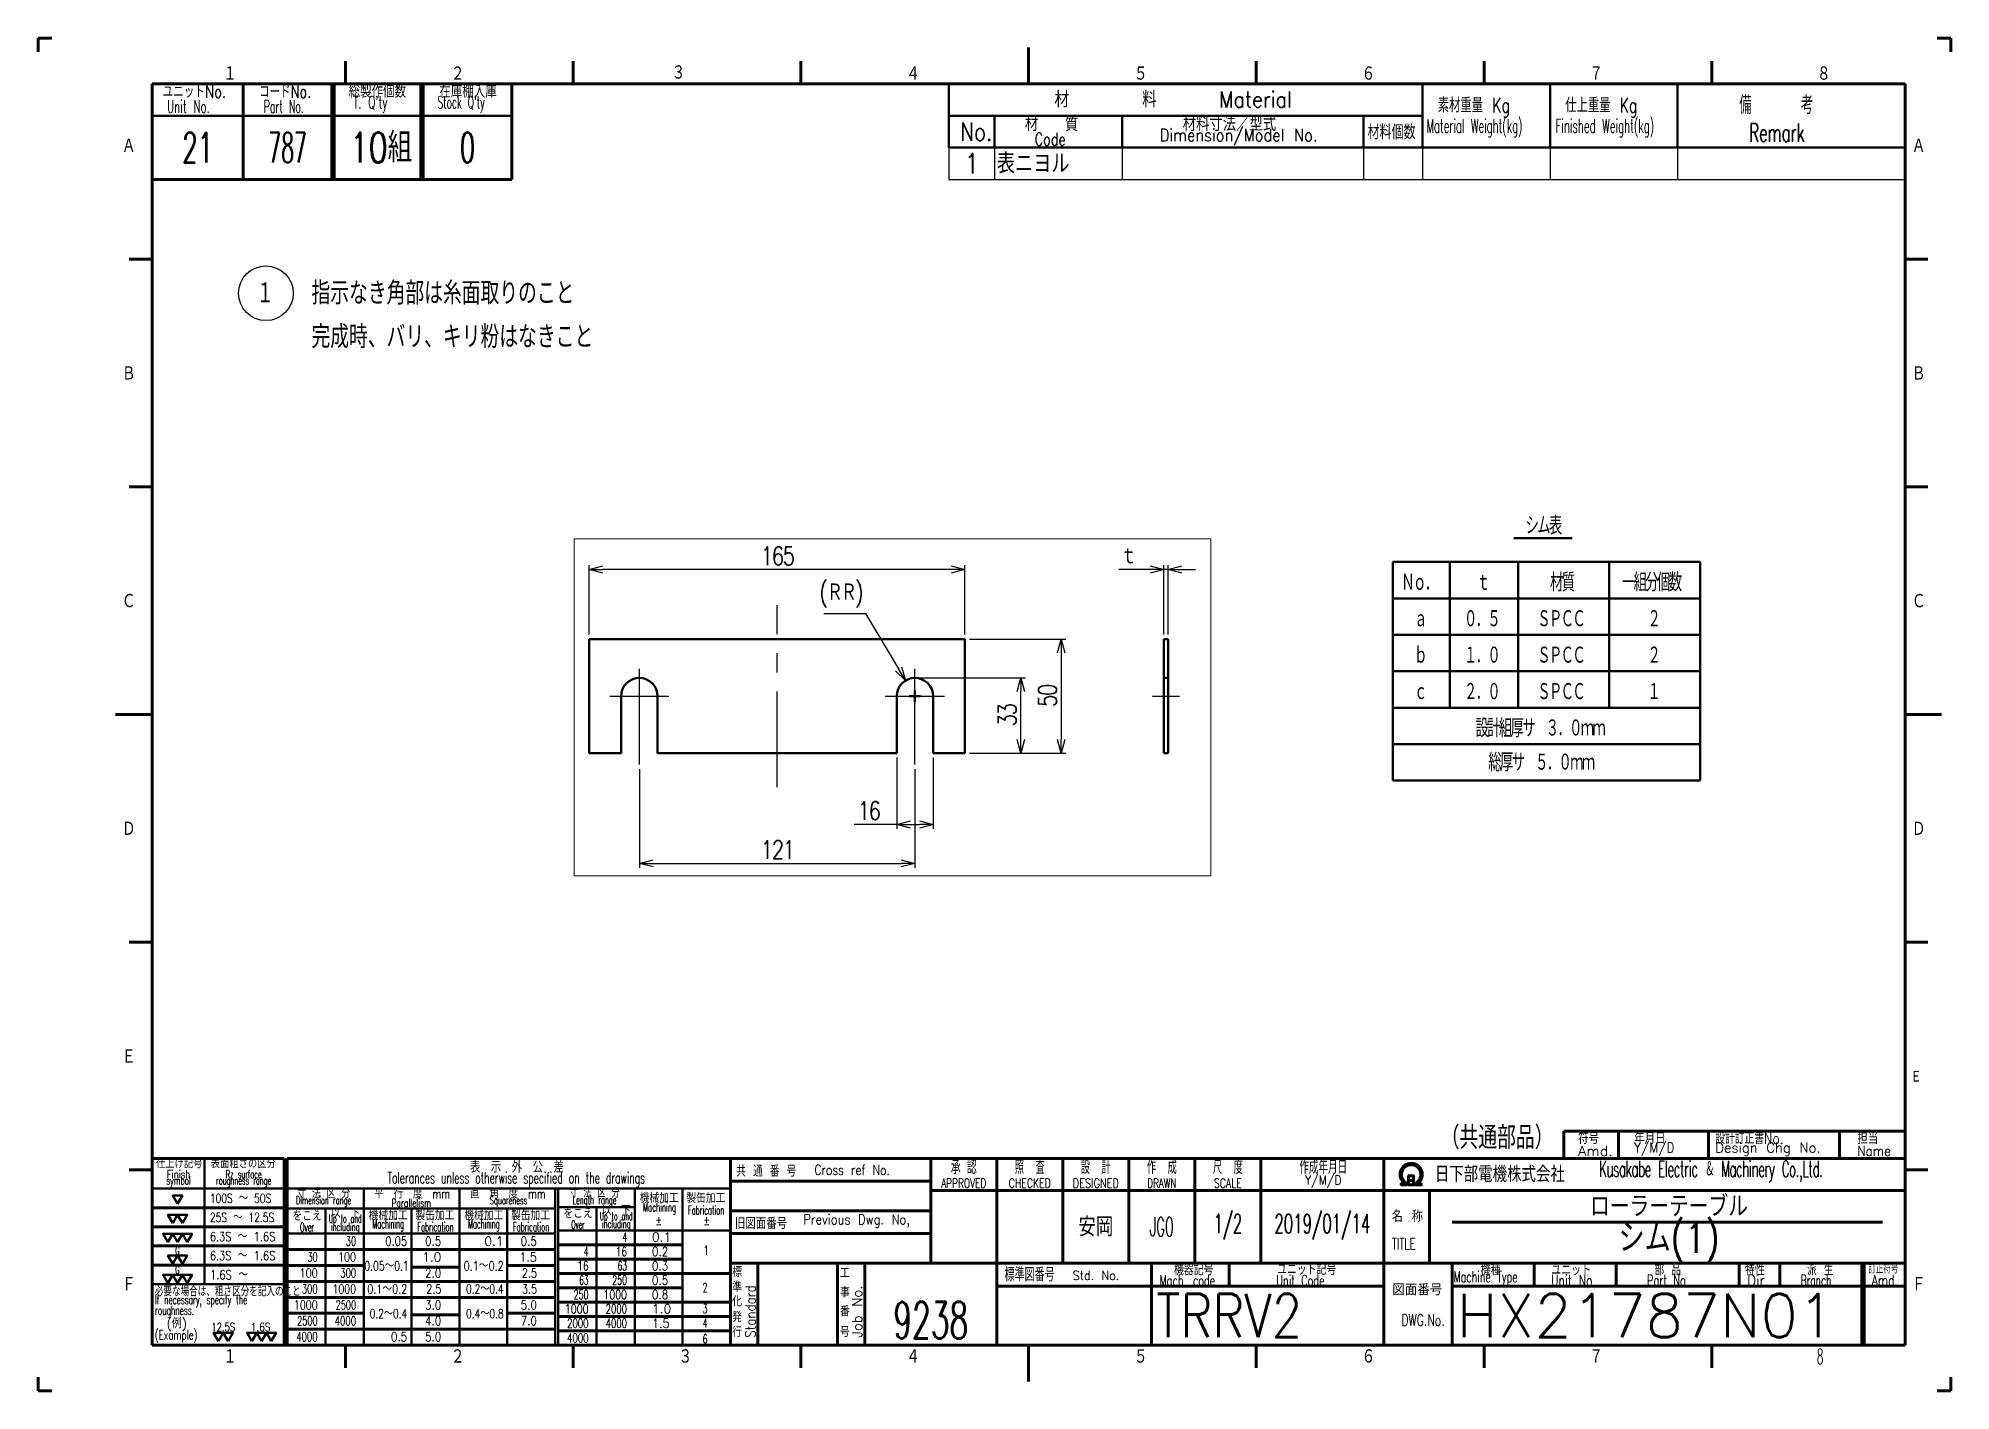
# Paper-space layout 'ICADSX Layout' of a CAD drawing. Header units: millimetres. Extents: x 0 to 420, y 0 to 297.
# The model-space entities are those that its viewports show. They can reach past a viewport. Long polylines and large blocks are cut down to what shows.
import ezdxf

# ---------------------------------------------------------------- set-up
doc = ezdxf.new("R2010")
doc.units = ezdxf.units.MM
doc.header["$LTSCALE"] = 0.330709
doc.linetypes.add('CENTER', pattern=[50.8, 31.75, -6.35, 6.35, -6.35])
doc.linetypes.add('DASHED', pattern=[19.05, 12.7, -6.35])
for name, color, linetype in [('NoLayerName_001', 7, 'Continuous'), ('NoLayerName_002', 7, 'Continuous'), ('NoLayerName_003', 7, 'Continuous')]:
    doc.layers.add(name, color=color, linetype=linetype)
doc.layers.add('VIEWPORTS', color=7, linetype='Continuous', plot=False)
doc.styles.get("Standard").update_dxf_attribs({"font": 'txt', "bigfont": 'extfont2'})
doc.dimstyles.get("Standard").update_dxf_attribs({"dimtxt": 2.5, "dimasz": 2.5, "dimexe": 1.25, "dimexo": 0.625, "dimtad": 1, "dimdec": 3, "dimzin": 0, "dimdsep": 46, "dimtxsty": 'Standard', "dimcen": 2.5, "dimadec": 0, "dimazin": 0, "dimtfac": 0.75, "dimtdec": 3, "dimtmove": 0, "dimatfit": 3, "dimfxl": 1, "dimarcsym": 0})

# ---------------------------------------------------------------- blocks, each defined once
blk = doc.blocks.new('JZB_0001')
at = {"layer": 'NoLayerName_001', "color": 21, "linetype": 'Continuous', "lineweight": 25}
for p, q in [((0, 7), (0, 0)), ((10, 7), (10, 0)), ((38, 7), (38, 0)), ((91, 7), (91, 0)), ((104, 7), (104, 0)), ((132, 7), (132, 0)), ((160, 7), (160, 0)), ((0, 0), (10, 0)), ((10, 0), (38, 0)), ((38, 0), (91, 0)), ((91, 0), (104, 0)), ((104, 0), (132, 0)), ((132, 0), (160, 0)), ((160, 0), (210, 0))]:
    blk.add_line(p, q, dxfattribs=at)
at = {"layer": 'NoLayerName_001', "color": 2, "lineweight": 50, "char_height": 4.36}
for s, insert, attachment_point in [('\\A1;\\W0.7500;1', (5, 3.5), 5), ('\\A1;\\W0.8333;表ニヨル', (10.5, 3.5), 4)]:
    blk.add_mtext(s, dxfattribs=dict(at, insert=insert, attachment_point=attachment_point))
blk = doc.blocks.new('JZB_0002')
at = {"layer": 'NoLayerName_001', "color": 2, "lineweight": 50, "attachment_point": 5}
for s, insert, char_height in [('\\A1;\\W0.8333;ローラーテーブル', (171.73, 29), 4.73), ('\\A1;\\W0.8333;安岡', (45.85, 24.5), 4.18), ('\\A1;\\W0.5000;JGO', (60.35, 24.5), 4.18), ('\\A1;\\W0.5625;1/2', (74.85, 24.5), 4.18), ('\\A1;\\W0.5769;2019/01/14', (95.6, 24.5), 4.18), ('\\A1;\\W0.7955;シム(1)', (171.73, 21), 6.55)]:
    blk.add_mtext(s, dxfattribs=dict(at, insert=insert, char_height=char_height))
at = {"layer": 'NoLayerName_001', "color": 7, "lineweight": 50}
for s, insert, char_height, attachment_point in [('\\A1;\\W0.8203;TRRV2', (59.1, 5), 9.5, 4), ('\\A1;HX21787N01', (125.1, 5), 9.5, 4), ('\\A1;\\W0.6000;9238', (9.6, 0), 8, 8)]:
    blk.add_mtext(s, dxfattribs=dict(at, insert=insert, char_height=char_height, attachment_point=attachment_point))
blk = doc.blocks.new('JZB_0003')
at = {"layer": 'NoLayerName_001', "color": 2, "lineweight": 50, "char_height": 6.55, "attachment_point": 5}
for s, insert in [('\\A1;\\W0.6000;21', (3.27, 3.27)), ('\\A1;\\W0.5000;787', (23.02, 3.27)), ('\\A1;\\W0.7407;10組', (43.52, 3.27)), ('\\A1;\\W0.6000;0', (62.52, 3.27))]:
    blk.add_mtext(s, dxfattribs=dict(at, insert=insert))
blk = doc.blocks.new('DIM_0001')
at = {"layer": 'NoLayerName_001', "color": 3, "linetype": 'Continuous', "lineweight": 25}
blk.add_circle((6, 6), 6, dxfattribs=at)
at = {"layer": 'NoLayerName_001', "color": 2, "linetype": 'Continuous', "lineweight": 50, "width": 0.666667}
blk.add_text('１', height=5, dxfattribs=at).set_placement((4, 3.5))
blk = doc.blocks.new('_OPEN30')
at = {"color": 0, "linetype": 'ByBlock', "lineweight": -2}
for p, q in [((-1, 0.267949), (0, 0)), ((0, 0), (-1, -0.267949)), ((0, 0), (-1, 0))]:
    blk.add_line(p, q, dxfattribs=at)
blk = doc.blocks.new('*D9')
at = {"layer": 'Defpoints', "color": 0}
for p in [(143, 33), (189.54, 33), (165, 0)]:
    blk.add_point(p, dxfattribs=at)
at = {"layer": 'NoLayerName_001', "color": 0, "linetype": 'Continuous', "lineweight": 25}
for p, q in [((145, 33), (191.54, 33)), ((189.54, 6), (189.54, 27)), ((167, 0), (191.54, 0))]:
    blk.add_line(p, q, dxfattribs=at)
at = {"layer": 'NoLayerName_001', "color": 0, "lineweight": 25, "xscale": 6, "yscale": 6, "zscale": 6}
for p, rotation in [((189.54, 33), 90), ((189.54, 0), 270)]:
    blk.add_blockref('_OPEN30', p, dxfattribs=dict(at, rotation=rotation))
at = {"layer": 'NoLayerName_001', "color": 2, "lineweight": 50, "insert": (183.54, 16.5), "char_height": 8, "attachment_point": 5, "rotation": 90}
blk.add_mtext('\\W0.8000;\\T0.8750;33', dxfattribs=at)
blk = doc.blocks.new('*D10')
at = {"layer": 'Defpoints', "color": 0}
for p in [(165, 50), (165, 0), (207.23, 0)]:
    blk.add_point(p, dxfattribs=at)
at = {"layer": 'NoLayerName_001', "color": 0, "linetype": 'Continuous', "lineweight": 25}
for p, q in [((167, 50), (209.23, 50)), ((207.23, 44), (207.23, 6)), ((167, 0), (209.23, 0))]:
    blk.add_line(p, q, dxfattribs=at)
at = {"layer": 'NoLayerName_001', "color": 0, "lineweight": 25, "xscale": 6, "yscale": 6, "zscale": 6}
for p, rotation in [((207.23, 50), 90), ((207.23, 0), 270)]:
    blk.add_blockref('_OPEN30', p, dxfattribs=dict(at, rotation=rotation))
at = {"layer": 'NoLayerName_001', "color": 2, "lineweight": 50, "insert": (201.23, 25), "char_height": 8, "attachment_point": 5, "rotation": 90}
blk.add_mtext('\\W0.8000;\\T0.8750;50', dxfattribs=at)
blk = doc.blocks.new('*D11')
at = {"layer": 'Defpoints', "color": 0}
for p in [(22, -5), (143, -5), (143, -48.43)]:
    blk.add_point(p, dxfattribs=at)
at = {"layer": 'NoLayerName_001', "color": 0, "linetype": 'Continuous', "lineweight": 25}
for p, q in [((22, -7), (22, -50.43)), ((143, -7), (143, -50.43)), ((28, -48.43), (137, -48.43))]:
    blk.add_line(p, q, dxfattribs=at)
at = {"layer": 'NoLayerName_001', "color": 0, "lineweight": 25, "xscale": 6, "yscale": 6, "zscale": 6, "rotation": 180}
blk.add_blockref('_OPEN30', (22, -48.43), dxfattribs=at)
at = {"layer": 'NoLayerName_001', "color": 0, "lineweight": 25, "xscale": 6, "yscale": 6, "zscale": 6}
blk.add_blockref('_OPEN30', (143, -48.43), dxfattribs=at)
at = {"layer": 'NoLayerName_001', "color": 2, "lineweight": 50, "insert": (82.5, -42.43), "char_height": 8, "attachment_point": 5}
blk.add_mtext('\\W0.8000;\\T0.8750;121', dxfattribs=at)
blk = doc.blocks.new('*D13')
at = {"layer": 'Defpoints', "color": 0}
for p in [(138.89, 31.86), (143, 25)]:
    blk.add_point(p, dxfattribs=at)
at = {"layer": 'NoLayerName_001', "color": 0, "linetype": 'Continuous', "lineweight": 25}
for p, q in [((102.94, 61.23), (121.32, 61.23)), ((121.32, 61.23), (135.81, 37.01))]:
    blk.add_line(p, q, dxfattribs=at)
at = {"layer": 'NoLayerName_001', "color": 0, "linetype": 'Continuous', "lineweight": 50}
for p, q in [((143, 22.5), (143, 27.5)), ((140.5, 25), (145.5, 25))]:
    blk.add_line(p, q, dxfattribs=at)
at = {"layer": 'NoLayerName_001', "color": 0, "lineweight": 25, "xscale": 6, "yscale": 6, "zscale": 6, "rotation": 300.8968159765764}
blk.add_blockref('_OPEN30', (138.89, 31.86), dxfattribs=at)
at = {"layer": 'NoLayerName_001', "color": 2, "lineweight": 50, "insert": (110.52, 69.33), "char_height": 8, "attachment_point": 5}
blk.add_mtext('\\W0.8000;\\T0.8750;(ＲＲ)', dxfattribs=at)
blk = doc.blocks.new('_NONE')
blk = doc.blocks.new('*D14')
at = {"layer": 'Defpoints', "color": 0}
for p in [(0, 80.58), (0, 50), (165, 50)]:
    blk.add_point(p, dxfattribs=at)
at = {"layer": 'NoLayerName_001', "color": 0, "linetype": 'Continuous', "lineweight": 25}
for p, q in [((0, 52), (0, 82.58)), ((159, 80.58), (6, 80.58)), ((165, 52), (165, 82.58))]:
    blk.add_line(p, q, dxfattribs=at)
at = {"layer": 'NoLayerName_001', "color": 0, "lineweight": 25, "xscale": 6, "yscale": 6, "zscale": 6}
for p, rotation in [((0, 80.58), 180), ((165, 80.58), 360)]:
    blk.add_blockref('_OPEN30', p, dxfattribs=dict(at, rotation=rotation))
at = {"layer": 'NoLayerName_001', "color": 2, "lineweight": 50, "insert": (82.5, 86.58), "char_height": 8, "attachment_point": 5}
blk.add_mtext('\\W0.8000;\\T0.8750;165', dxfattribs=at)
blk = doc.blocks.new('*D15')
at = {"layer": 'Defpoints', "color": 0}
for p in [(135, 0), (151, 0), (151, -31.32)]:
    blk.add_point(p, dxfattribs=at)
at = {"layer": 'NoLayerName_001', "color": 0, "linetype": 'Continuous', "lineweight": 25}
for p, q in [((135, -2), (135, -33.32)), ((151, -2), (151, -33.32)), ((135, -31.32), (116.31, -31.32)), ((141, -31.32), (145, -31.32))]:
    blk.add_line(p, q, dxfattribs=at)
at = {"layer": 'NoLayerName_001', "color": 0, "lineweight": 25, "xscale": 6, "yscale": 6, "zscale": 6, "rotation": 180}
blk.add_blockref('_OPEN30', (135, -31.32), dxfattribs=at)
at = {"layer": 'NoLayerName_001', "color": 0, "lineweight": 25, "xscale": 6, "yscale": 6, "zscale": 6}
blk.add_blockref('_OPEN30', (151, -31.32), dxfattribs=at)
at = {"layer": 'NoLayerName_001', "color": 2, "lineweight": 50, "insert": (122.66, -25.32), "char_height": 8, "attachment_point": 5}
blk.add_mtext('\\W0.8000;\\T0.8750;16', dxfattribs=at)
blk = doc.blocks.new('JZB_0004')
at = {"layer": 'NoLayerName_001', "color": 7, "linetype": 'Continuous', "lineweight": 50}
for p, q in [((0, 0), (0, 50)), ((165, 50), (0, 50)), ((165, 0), (165, 50)), ((14, 0), (14, 25)), ((30, 0), (30, 25)), ((135, 0), (135, 25)), ((151, 0), (151, 25)), ((0, 0), (14, 0)), ((30, 0), (135, 0)), ((151, 0), (165, 0))]:
    blk.add_line(p, q, dxfattribs=at)
for centre in [(22, 25), (143, 25)]:
    blk.add_arc(centre, 8, 0, 180, dxfattribs=at)
blk = doc.blocks.new('*D16')
at = {"layer": 'Defpoints', "color": 0}
for p in [(252.29, 80.58), (252.29, 50), (254.29, 50)]:
    blk.add_point(p, dxfattribs=at)
at = {"layer": 'NoLayerName_001', "color": 0, "linetype": 'Continuous', "lineweight": 25}
for p, q in [((252.29, 80.58), (232.63, 80.58)), ((246.29, 80.58), (240.29, 80.58)), ((252.29, 52), (252.29, 82.58)), ((254.29, 80.58), (252.29, 80.58)), ((254.29, 52), (254.29, 82.58)), ((260.29, 80.58), (266.29, 80.58))]:
    blk.add_line(p, q, dxfattribs=at)
at = {"layer": 'NoLayerName_001', "color": 0, "lineweight": 25, "xscale": 6, "yscale": 6, "zscale": 6}
blk.add_blockref('_OPEN30', (252.29, 80.58), dxfattribs=at)
at = {"layer": 'NoLayerName_001', "color": 0, "lineweight": 25, "xscale": 6, "yscale": 6, "zscale": 6, "rotation": 180}
blk.add_blockref('_OPEN30', (254.29, 80.58), dxfattribs=at)
at = {"layer": 'NoLayerName_001', "color": 2, "lineweight": 50, "insert": (236.46, 86.58), "char_height": 8, "attachment_point": 5}
blk.add_mtext('\\W0.8000;\\T0.8750;ｔ', dxfattribs=at)
blk = doc.blocks.new('JZB_0006')
at = {"layer": 'NoLayerName_001', "color": 7, "linetype": 'Continuous', "lineweight": 50}
for p, q in [((2, 50), (0, 50)), ((0, 0), (0, 50)), ((2, 0), (2, 50)), ((0, 0), (2, 0))]:
    blk.add_line(p, q, dxfattribs=at)
at = {"layer": 'NoLayerName_001', "color": 3, "linetype": 'DASHED', "lineweight": 50}
blk.add_line((2, 33), (0, 33), dxfattribs=at)

msp = doc.modelspace()

# ---------------------------------------------------------------- linework, layer by layer
at = {"layer": 'NoLayerName_001', "color": 4, "linetype": 'CENTER', "lineweight": 25}
for p, q in [((82.5, -15), (82.5, 65)), ((22, -5), (22, 38)), ((143, -5), (143, 38)), ((9, 25), (35, 25)), ((130, 25), (156, 25)), ((247.29, 25), (259.29, 25))]:
    msp.add_line(p, q, dxfattribs=at)

# ---------------------------------------------------------------- block references
at = {"layer": 'NoLayerName_001'}
for name, p in [('JZB_0004', (0, 0)), ('JZB_0006', (252.29, 0))]:
    msp.add_blockref(name, p, dxfattribs=at)

# ---------------------------------------------------------------- dimensions: what is measured, and where the dimension line sits
at = {"layer": 'NoLayerName_001', "color": 3, "linetype": 'Continuous', "lineweight": 50}
for base, p1, p2, angle, text, picture, middle in [((0, 80.5778), (165, 50), (0, 50), 180, '\\W0.8000;\\T0.8750;<>', '*D14', (82.5, 80.5778)), ((252.29, 80.5778), (254.29, 50), (252.29, 50), 180, '\\W0.8000;\\T0.8750;ｔ', '*D16', (236.4614, 80.5778)), ((207.2345, 0), (165, 50), (165, 0), 270, '\\W0.8000;\\T0.8750;<>', '*D10', (207.2345, 25)), ((189.5415, 33), (165, 0), (143, 33), 90, '\\W0.8000;\\T0.8750;<>', '*D9', (189.5415, 16.5))]:
    dim = msp.add_linear_dim(base=base, p1=p1, p2=p2, angle=angle, text=text, dimstyle='Standard', override={"dimtxt": 8, "dimasz": 6, "dimexe": 2, "dimexo": 2, "dimgap": 2, "dimzin": 8, "dimblk": 'OPEN30', "dimclrd": 0, "dimclre": 0, "dimclrt": 2, "dimtp": 0, "dimtm": 0, "dimlwd": 25, "dimlwe": 25}, dxfattribs=at)
    dim.commit()
    dim.dimension.update_dxf_attribs({"geometry": picture, "text_midpoint": middle, "dimtype": 160})
dim = msp.add_radius_dim(center=(143, 25), mpoint=(138.8921, 31.8647), text='\\W0.8000;\\T0.8750;(ＲＲ)', dimstyle='Standard', override={"dimtxt": 8, "dimasz": 6, "dimexe": 2, "dimexo": 2, "dimgap": 2, "dimtad": 3, "dimtih": 1, "dimtoh": 1, "dimzin": 8, "dimpost": '(Ｒ<>)', "dimblk1": 'NONE', "dimblk2": 'OPEN30', "dimsah": 1, "dimclrd": 0, "dimclre": 0, "dimclrt": 2, "dimtp": 0, "dimtm": 0, "dimtofl": 0, "dimlwd": 25, "dimlwe": 25}, dxfattribs=at)
dim.commit()
dim.dimension.update_dxf_attribs({"geometry": '*D13', "text_midpoint": (110.5188, 61.2312), "dimtype": 164})
for base, p1, p2, picture, middle in [((151, -31.3176), (135, 0), (151, 0), '*D15', (122.6571, -31.3176)), ((143, -48.426), (22, -5), (143, -5), '*D11', (82.5, -48.426))]:
    dim = msp.add_linear_dim(base=base, p1=p1, p2=p2, text='\\W0.8000;\\T0.8750;<>', dimstyle='Standard', override={"dimtxt": 8, "dimasz": 6, "dimexe": 2, "dimexo": 2, "dimgap": 2, "dimzin": 8, "dimblk": 'OPEN30', "dimclrd": 0, "dimclre": 0, "dimclrt": 2, "dimtp": 0, "dimtm": 0, "dimlwd": 25, "dimlwe": 25}, dxfattribs=at)
    dim.commit()
    dim.dimension.update_dxf_attribs({"geometry": picture, "text_midpoint": middle, "dimtype": 160})

psp = doc.layouts.new('ICADSX Layout')

# ---------------------------------------------------------------- linework, layer by layer
at = {"layer": 'NoLayerName_001', "color": 21, "linetype": 'Continuous', "lineweight": 100, "ltscale": 0.5}
for p, q in [((45, 287), (45, 266)), ((64.5, 287), (64.5, 266)), ((65, 287), (65, 266)), ((84, 287), (84, 266)), ((84.5, 287), (84.5, 266)), ((335, 57), (410, 57)), ((335, 51), (335, 57)), ((347, 57), (347, 51)), ((366.8, 57), (366.8, 51)), ((395.6, 57), (395.6, 51)), ((54, 51), (25, 51)), ((54, 10), (54, 51)), ((152, 51), (54.7, 51)), ((54.7, 51), (54.7, 10)), ((196, 51), (196, 28)), ((210.5, 51), (210.5, 10)), ((225, 51), (225, 28)), ((239.5, 51), (239.5, 28)), ((254, 51), (254, 28)), ((268.5, 51), (268.5, 28)), ((295.5, 10), (295.5, 51)), ((196, 46), (152, 46)), ((196, 44), (410, 44)), ((305.5, 44), (305.5, 28)), ((196, 39.5), (152, 39.5)), ((196, 34.5), (152, 34.5)), ((405, 37), (310.5, 37)), ((410, 28), (152, 28)), ((158, 28), (158, 10)), ((175.5, 28), (175.5, 10)), ((181.5, 28), (181.5, 10)), ((244.5, 10), (244.5, 28)), ((261.5, 23), (261.5, 28)), ((310.5, 28), (310.5, 10)), ((328.5, 23), (328.5, 28)), ((346.5, 23), (346.5, 28)), ((373.5, 23), (373.5, 28)), ((382.5, 23), (382.5, 28)), ((400.5, 28), (400.5, 10)), ((401, 28), (401, 10)), ((295.5, 23), (210.5, 23)), ((310.5, 23), (410, 23))]:
    psp.add_line(p, q, dxfattribs=at)
at = {"layer": 'NoLayerName_001', "color": 7, "linetype": 'Continuous', "lineweight": 100, "ltscale": 0.5}
for p, q in [((104, 266), (104, 287)), ((25, 266), (64.5, 266)), ((64.5, 266), (104, 266)), ((152, 51), (410, 51)), ((152, 10), (152, 51))]:
    psp.add_line(p, q, dxfattribs=at)
at = {"layer": 'NoLayerName_001', "color": 21, "linetype": 'Continuous', "lineweight": 50, "ltscale": 0.5}
for p, q in [((200, 273), (200, 287)), ((304, 287), (304, 273)), ((332, 273), (332, 287)), ((360, 287), (360, 273)), ((25, 280), (64.5, 280)), ((64.5, 280), (104, 280)), ((200, 280), (304, 280)), ((210, 273), (210, 280)), ((238, 280), (238, 273)), ((291, 280), (291, 273)), ((200, 273), (410, 273)), ((36.5, 51), (36.5, 23.4)), ((25, 44.4), (54, 44.4)), ((54.7, 44.4), (152, 44.4)), ((71.5, 44.4), (71.5, 10)), ((92.5, 44.4), (92.5, 10)), ((113.5, 10), (113.5, 44.4)), ((114.2, 44.4), (114.2, 10)), ((131, 44.4), (131, 10)), ((141.5, 44.4), (141.5, 10)), ((54.7, 40), (113.5, 40)), ((63.1, 40), (63.1, 10)), ((82, 40), (82, 10)), ((103, 40), (103, 10)), ((114.2, 40.3), (131, 40.3)), ((122.6, 40.3), (122.6, 10)), ((54.7, 34.5), (113.5, 34.5)), ((114.2, 35.2), (152, 35.2)), ((25, 23.4), (54, 23.4))]:
    psp.add_line(p, q, dxfattribs=at)
at = {"layer": 'NoLayerName_001', "color": 3, "linetype": 'Continuous', "lineweight": 50, "ltscale": 0.5}
for p, q in [((297.5, 182), (297.5, 134)), ((297.5, 182), (365, 182)), ((310, 182), (310, 150)), ((325, 182), (325, 150)), ((345, 182), (345, 150)), ((365, 182), (365, 134)), ((297.5, 174), (365, 174)), ((297.5, 166), (365, 166)), ((297.5, 158), (365, 158)), ((297.5, 150), (365, 150)), ((297.5, 142), (365, 142)), ((297.5, 134), (365, 134))]:
    psp.add_line(p, q, dxfattribs=at)
at = {"layer": 'NoLayerName_001', "color": 2, "linetype": 'Continuous', "lineweight": 100, "ltscale": 0.5}
for p, q in [((25, 40.2), (54, 40.2)), ((25, 36), (54, 36)), ((25, 31.8), (54, 31.8)), ((54.7, 31), (113.5, 31)), ((114.2, 32.05), (141.5, 32.05)), ((25, 27.6), (54, 27.6)), ((54.7, 27.5), (71.5, 27.5)), ((82, 27.15), (92.5, 27.15)), ((103, 27.5), (113.5, 27.5)), ((114.2, 28.9), (141.5, 28.9)), ((114.2, 25.75), (152, 25.75)), ((54.7, 24), (113.5, 24)), ((114.2, 22.6), (141.5, 22.6)), ((54.7, 20.5), (113.5, 20.5)), ((54.7, 17), (71.5, 17)), ((103, 17), (113.5, 17)), ((114.2, 19.45), (152, 19.45)), ((54.7, 13.5), (113.5, 13.5)), ((82, 16.65), (92.5, 16.65)), ((114.2, 16.3), (152, 16.3)), ((114.2, 13.15), (152, 13.15))]:
    psp.add_line(p, q, dxfattribs=at)
at = {"layer": 'NoLayerName_001', "color": 2, "linetype": 'Continuous', "lineweight": 50, "ltscale": 0.5}
for points in [[(300.82, 47.24), (300.82, 45.13), (302.12, 45.13), (302.12, 47.24)], [(300.97, 47.09), (300.97, 46.26), (301.97, 46.26), (301.97, 47.09)], [(301.97, 46.11), (301.97, 45.28), (300.97, 45.28), (300.97, 46.11)]]:
    psp.add_lwpolyline(points, close=True, dxfattribs=at)
at = {"layer": 'NoLayerName_001', "color": 1, "linetype": 'Continuous', "lineweight": 50, "ltscale": 0.5}
for points in [[(30.6, 41.02), (31.66, 42.86), (29.54, 42.86), (30.6, 41.02)], [(29.54, 36.82), (30.6, 38.66), (28.48, 38.66), (29.54, 36.82)], [(31.66, 36.82), (32.72, 38.66), (30.6, 38.66), (31.66, 36.82)], [(28.48, 32.62), (29.54, 34.46), (27.42, 34.46), (28.48, 32.62)], [(30.6, 32.62), (31.66, 34.46), (29.54, 34.46), (30.6, 32.62)], [(32.72, 32.62), (33.78, 34.46), (31.66, 34.46), (32.72, 32.62)], [(29.54, 27.86), (30.6, 29.69), (28.48, 29.69), (29.54, 27.86)], [(31.66, 27.86), (32.72, 29.69), (30.6, 29.69), (31.66, 27.86)], [(28.48, 23.66), (29.54, 25.49), (27.42, 25.49), (28.48, 23.66)], [(30.6, 23.66), (31.66, 25.49), (29.54, 25.49), (30.6, 23.66)], [(32.72, 23.66), (33.78, 25.49), (31.66, 25.49), (32.72, 23.66)], [(39.56, 10.88), (40.62, 12.72), (38.49, 12.72), (39.56, 10.88)], [(41.68, 10.88), (42.74, 12.72), (40.62, 12.72), (41.68, 10.88)], [(46.93, 10.88), (47.99, 12.72), (45.87, 12.72), (46.93, 10.88)], [(49.06, 10.88), (50.12, 12.72), (47.99, 12.72), (49.06, 10.88)], [(51.18, 10.88), (52.24, 12.72), (50.12, 12.72), (51.18, 10.88)]]:
    psp.add_lwpolyline(points, close=True, dxfattribs=at)
at = {"layer": 'NoLayerName_001', "color": 2, "linetype": 'Continuous', "lineweight": 50, "ltscale": 0.5}
for points in [[(299.22, 45.14), (300.42, 45.14), (300.42, 45.75)], [(299.22, 45.31), (300.17, 45.31), (300.17, 45.65)], [(299.92, 45.56), (299.92, 45.49), (299.22, 45.49), (299.22, 45.14)], [(302.52, 45.71), (302.52, 45.14), (303.78, 45.14), (303.78, 45.49), (303.05, 45.49), (303.05, 45.54)], [(302.77, 45.61), (302.77, 45.31), (303.78, 45.31)]]:
    psp.add_lwpolyline(points, dxfattribs=at)
for radius, start, end in [(2.5, 308.2706, 230.8952), (2.28, 303.9949, 234.4013), (2.06, 299.8294, 238.4756)]:
    psp.add_arc((301.5, 47.5), radius, start, end, dxfattribs=at)
at = {"layer": 'NoLayerName_003', "color": 7, "linetype": 'Continuous', "lineweight": 100, "ltscale": 0.5}
for p, q in [((3, 297), (0, 297)), ((0, 297), (0, 294)), ((217.5, 295), (217.5, 287)), ((417, 297), (420, 297)), ((420, 297), (420, 294)), ((67.5, 292), (67.5, 287)), ((117.5, 292), (117.5, 287)), ((167.5, 292), (167.5, 287)), ((267.5, 292), (267.5, 287)), ((317.5, 292), (317.5, 287)), ((367.5, 292), (367.5, 287)), ((410, 287), (25, 287)), ((25, 287), (25, 10)), ((410, 10), (410, 287)), ((20, 248.5), (25, 248.5)), ((410, 248.5), (415, 248.5)), ((20, 198.5), (25, 198.5)), ((410, 198.5), (415, 198.5)), ((17, 148.5), (25, 148.5)), ((410, 148.5), (418, 148.5)), ((20, 98.5), (25, 98.5)), ((410, 98.5), (415, 98.5)), ((20, 48.5), (25, 48.5)), ((410, 48.5), (415, 48.5)), ((25, 10), (410, 10)), ((67.5, 5), (67.5, 10)), ((117.5, 5), (117.5, 10)), ((167.5, 5), (167.5, 10)), ((217.5, 2), (217.5, 10)), ((267.5, 5), (267.5, 10)), ((317.5, 5), (317.5, 10)), ((367.5, 5), (367.5, 10)), ((0, 3), (0, 0)), ((0, 0), (3, 0)), ((420, 0), (417, 0)), ((420, 3), (420, 0))]:
    psp.add_line(p, q, dxfattribs=at)
at = {"layer": 'NoLayerName_003', "color": 7, "linetype": 'Continuous', "lineweight": 50, "ltscale": 0.5}
psp.add_line((410, 51.26), (410, 78.46), dxfattribs=at)

# ---------------------------------------------------------------- block references
at = {"layer": 'NoLayerName_001', "ltscale": 0.5}
for name, p in [('JZB_0003', (31.73, 269.73)), ('JZB_0001', (200, 266)), ('JZB_0002', (186.4, 11.5))]:
    psp.add_blockref(name, p, dxfattribs=at)
at = {"layer": 'NoLayerName_001', "color": 3, "linetype": 'Continuous', "lineweight": 25, "ltscale": 0.5}
psp.add_blockref('DIM_0001', (44, 235), dxfattribs=at)

# ---------------------------------------------------------------- texts
at = {"layer": 'NoLayerName_001', "color": 2, "lineweight": 25, "ltscale": 0.5, "char_height": 2.75, "attachment_point": 7}
for s, insert in [('\\A1;\\W0.7710;ユニットNo.', (27.29, 283.92)), ('\\A1;\\W0.7584;コードNo.', (48.52, 283.92)), ('\\A1;\\W0.8333;総製作個数', (68.16, 283.92)), ('\\A1;\\W0.8333;在庫棚入庫', (88.08, 283.92)), ('\\A1;\\W0.6000;Unit No.', (28.29, 280.64)), ('\\A1;\\W0.5455;Part No.', (49.52, 280.64)), ("\\A1;\\W0.6000;T. Q'ty", (69.16, 280.64)), ("\\A1;\\W0.5263;Stock Q'ty", (87.69, 280.64))]:
    psp.add_mtext(s, dxfattribs=dict(at, insert=insert))
at = {"layer": 'NoLayerName_001', "color": 2, "lineweight": 50, "ltscale": 0.5}
for s, insert, char_height, attachment_point in [('\\A1;\\W0.8333;材\u3000\u3000\u3000\u3000\u3000料', (223.18, 281.82), 3.5, 7), ('\\A1;\\W0.8780;Material', (259.34, 281.82), 3.5, 7), ('\\A1;\\W0.7051;素材重量 Kg', (307.35, 279.63), 3.2, 7), ('\\A1;\\W0.7051;仕上重量 Kg', (335.35, 279.63), 3.2, 7), ('\\A1;\\W0.6081;備     考', (373.58, 280.33), 4, 7), ('\\A1;\\W0.8036;No.', (202.5, 274.5), 4, 7), ('\\A1;\\W0.8333;材\u3000\u3000質', (216.68, 276.59), 3.2, 7), ('\\A1;\\W0.8636;Dimension/Model No.', (246.26, 273.45), 2.75, 7), ('\\A1;\\W0.8333;材料寸法／型式', (251.33, 276.59), 3.2, 7), ('\\A1;\\W0.7500;材料個数', (291.92, 274.79), 3.2, 7), ('\\A1;\\W0.5361;Material Weight(kg)', (304.87, 275.25), 3, 7), ('\\A1;\\W0.5415;Finished Weight(kg)', (333.24, 275.25), 3, 7), ('\\A1;\\W0.6000;Remark', (375.77, 274.25), 4, 7), ('\\A1;\\W0.7500;Code', (218.82, 273.45), 2.75, 7), ('\\A1;\\W0.6667;\\T0.8750;\\L\u3000シム表\u3000\\l', (324.05, 188), 4, 7), ('\\A1;\\W0.6667;\\T0.8750;Ｎｏ．', (299.35, 175.5), 4, 7), ('\\A1;\\W0.6667;\\T0.8750;ｔ', (315.9, 175.5), 4, 7), ('\\A1;\\W0.6667;\\T0.8750;材質', (332, 175.5), 4, 7), ('\\A1;\\W0.6667;\\T0.8750;一組分個数', (347.8, 175.5), 4, 7), ('\\A1;\\W0.6667;\\T0.8750;ａ', (302.15, 167.5), 4, 7), ('\\A1;\\W0.6667;\\T0.8750;０．５', (313.1, 167.5), 4, 7), ('\\A1;\\W0.6667;\\T0.8750;ＳＰＣＣ', (329.2, 167.5), 4, 7), ('\\A1;\\W0.6667;\\T0.8750;２', (353.4, 167.5), 4, 7), ('\\A1;\\W0.6667;\\T0.8750;ｂ', (302.15, 159.5), 4, 7), ('\\A1;\\W0.6667;\\T0.8750;１．０', (313.1, 159.5), 4, 7), ('\\A1;\\W0.6667;\\T0.8750;ＳＰＣＣ', (329.2, 159.5), 4, 7), ('\\A1;\\W0.6667;\\T0.8750;２', (353.4, 159.5), 4, 7), ('\\A1;\\W0.6667;\\T0.8750;２．０', (313.1, 151.5), 4, 7), ('\\A1;\\W0.6667;\\T0.8750;ＳＰＣＣ', (329.2, 151.5), 4, 7), ('\\A1;\\W0.6667;\\T0.8750;１', (353.4, 151.5), 4, 7), ('\\A1;\\W0.6667;\\T0.8750;ｃ', (302.15, 151.5), 4, 7), ('\\A1;\\W0.6667;\\T0.8750;設計組厚サ\u3000３．０ｍｍ', (315.65, 143.5), 4, 7), ('\\A1;\\W0.6667;\\T0.8750;総厚サ\u3000５．０ｍｍ', (318.45, 136), 4, 7), ('\\A1;\\W0.8333;符号', (338.17, 54.18), 2.5, 7), ('\\A1;\\W0.8750;Y/M/D', (350.49, 51.55), 2.2, 7), ('\\A1;\\W0.8333;年月日', (350.49, 54.18), 2.5, 7), ('\\A1;\\W0.7800;設計訂正書No.', (368.29, 54.18), 2.5, 7), ('\\A1;\\W0.8333;担当', (399.5, 54.18), 2.5, 7), ('\\A1;\\W0.8333;仕上げ記号', (30.97, 48.87), 1.75, 8), ('\\A1;\\W0.8333;表面粗さの区分', (45.03, 48.87), 1.75, 8), ('\\A1;\\W0.8333;表\u3000示\u3000外\u3000公\u3000差', (105.12, 47.88), 2.5, 8), ('\\A1;\\W0.5147;承 認', (203.25, 49.09), 3, 5), ('\\A1;\\W0.4773;照  査', (217.75, 49.09), 3, 5), ('\\A1;\\W0.4773;設  計', (232.25, 49.09), 3, 5), ('\\A1;\\W0.4773;作  成', (246.75, 49.09), 3, 5), ('\\A1;\\W0.4773;尺  度', (261.25, 49.09), 3, 5), ('\\A1;\\W0.5833;作成年月日', (276.94, 47.59), 3, 7), ('\\A1;\\W1.0500;Amd.', (338.17, 51.55), 2.2, 7), ('\\A1;\\W0.5647;\\T0.9000;Kusakabe Electric ＆ Machinery Co.,Ltd.', (342.76, 45.8), 3.5, 7), ('\\A1;\\W0.9671;Design Chg No.', (368.29, 51.55), 2.2, 7), ('\\A1;\\W0.8750;Name', (399.5, 51.55), 2.2, 7), ('\\A1;\\W0.6545;symbol', (30.82, 44.7), 1.75, 8), ('\\A1;\\W0.7714;Finish', (30.82, 46.67), 1.75, 8), ('\\A1;\\W0.6000;roughness range', (45.12, 44.7), 1.75, 8), ('\\A1;\\W0.6000;Rz surface', (45.12, 46.67), 1.75, 8), ('\\A1;\\W0.5909;Tolerances unless otherwise specified on the drawings', (104.97, 44.67), 2.5, 8), ('\\A1;\\W0.7051;共 通 番 号', (159.88, 48.25), 2.5, 5), ('\\A1;\\W0.7905;Cross ref No.', (178.74, 48.5), 2.2, 5), ('\\A1;\\W0.7200;APPROVED', (203.25, 45.59), 2, 5), ('\\A1;\\W0.7500;CHECKED', (217.75, 45.59), 2, 5), ('\\A1;\\W0.7826;DESIGNED', (232.25, 45.59), 2, 5), ('\\A1;\\W0.7031;DRAWN', (246.75, 45.59), 2, 5), ('\\A1;\\W0.7500;SCALE', (261.25, 45.59), 2, 5), ('\\A1;\\W0.8750;Y/M/D', (278.19, 44.59), 2, 7), ('\\A1;\\W0.8233;日下部電機株式会社', (306.72, 45.8), 3.5, 7), ('\\A1;\\W0.7340;100S ～ 50S', (37.69, 41.26), 2, 7), ('\\A1;\\W0.6037;Dimension range', (62.67, 40.36), 1.75, 8), ('\\A1;\\W0.7051;寸 法 区 分', (62.67, 42.21), 2, 8), ('\\A1;\\W0.7609;平\u3000行\u3000度\u3000mm', (82.11, 42.21), 2, 8), ('\\A1;\\W0.6849;Parallelism', (81.93, 40.36), 1.75, 8), ('\\A1;\\W0.7609;直\u3000角\u3000度\u3000mm', (103.11, 42.21), 2, 8), ('\\A1;\\W0.5500;Squareness', (103.26, 40.36), 1.75, 8), ('\\A1;\\W0.7051;寸 法 区 分', (122.17, 42.39), 1.9, 8), ('\\A1;\\W0.5000;Length range', (122.17, 40.31), 1.9, 8), ('\\A1;\\W0.8333;機械加工', (136.38, 41.24), 1.9, 8), ('\\A1;\\W0.8333;製缶加工', (146.61, 41.24), 1.9, 8), ('\\A1;\\W0.7353;25S ～ 12.5S', (37.69, 37.06), 2, 7), ('\\A1;\\W0.8333;をこえ', (59.04, 37.35), 1.9, 8), ('\\A1;\\W0.4500;Up to and', (67.42, 36.3), 1.8, 8), ('\\A1;\\W0.8333;以\u3000下', (67.44, 37.95), 1.9, 8), ('\\A1;\\W0.8333;機械加工', (76.85, 37.42), 1.9, 8), ('\\A1;\\W0.8333;製缶加工', (87.11, 37.42), 1.9, 8), ('\\A1;\\W0.8333;機械加工', (97.85, 37.42), 1.9, 8), ('\\A1;\\W0.8333;製缶加工', (108.11, 37.42), 1.9, 8), ('\\A1;\\W0.8333;をこえ', (118.54, 37.9), 1.9, 8), ('\\A1;\\W0.4500;Up to and', (126.92, 36.85), 1.8, 8), ('\\A1;\\W0.8333;以\u3000下', (126.94, 38.5), 1.9, 8), ('\\A1;\\W0.5870;Machining', (136.42, 38.72), 1.9, 8), ('\\A1;\\W0.8333;±', (136.27, 36.46), 1.9, 8), ('\\A1;\\W0.5690;Fabrication', (146.67, 38.72), 1.9, 8), ('\\A1;\\W0.8333;±', (146.77, 36.46), 1.9, 8), ('\\A1;\\W0.8333;旧図面番号', (153, 35.5), 2.5, 7), ('\\A1;\\W0.8407;Previous Dwg. No,', (168.01, 35.8), 2.2, 7), ('\\A1;\\W0.8824;名 称', (297.26, 37.07), 2.5, 7), ('\\A1;\\W0.7867;6.3S ～ 1.6S', (37.69, 32.86), 2, 7), ('\\A1;\\W0.4500;Over', (59.04, 34.92), 2, 8), ('\\A1;\\W0.5651;including', (67.44, 34.48), 1.8, 8), ('\\A1;\\W0.6545;30', (69.8, 31.85), 2, 9), ('\\A1;\\W0.5283;Machining', (76.85, 34.99), 2, 8), ('\\A1;\\W0.8000;0.05', (81.02, 31.85), 2, 9), ('\\A1;\\W0.5121;Fabrication', (87.22, 34.99), 2, 8), ('\\A1;\\W0.8308;0.5', (88.51, 31.85), 2, 9), ('\\A1;\\W0.5283;Machining', (97.85, 34.99), 2, 8), ('\\A1;\\W0.9818;0.1', (102.19, 31.85), 2, 9), ('\\A1;\\W0.5121;Fabrication', (108.22, 34.99), 2, 8), ('\\A1;\\W0.8308;0.5', (109.51, 31.85), 2, 9), ('\\A1;\\W0.4500;Over', (118.54, 35.57), 1.8, 8), ('\\A1;\\W0.5651;including', (126.94, 35.13), 1.8, 8), ('\\A1;\\W0.6000;4', (129.3, 32.73), 2, 9), ('\\A1;\\W0.9818;0.1', (134.79, 32.73), 2, 7), ('\\A1;\\W0.6000;G', (31.04, 29.89), 1.8, 9), ('\\A1;\\W0.7867;6.3S ～ 1.6S', (37.69, 28.66), 2, 7), ('\\A1;\\W0.6545;30', (61.35, 28.35), 2, 9), ('\\A1;\\W0.7714;100', (69.8, 28.35), 2, 9), ('\\A1;\\W0.9818;1.0', (88.51, 28.35), 2, 9), ('\\A1;\\W0.9000;1.5', (109.51, 28.35), 2, 9), ('\\A1;\\W0.6000;4', (120.85, 29.58), 2, 9), ('\\A1;\\W0.7200;16', (129.3, 29.58), 2, 9), ('\\A1;\\W0.8308;0.2', (134.79, 29.58), 2, 7), ('\\A1;\\W0.9000;1', (145.92, 29.81), 2, 7), ('\\A1;\\W0.6429;TITLE', (297.26, 30.99), 2.5, 7), ('\\A1;\\W0.6000;G', (31.04, 25.69), 1.8, 9), ('\\A1;\\W0.8065;1.6S ～ ', (37.69, 24.46), 2, 7), ('\\A1;\\W0.7714;100', (61.35, 24.85), 2, 9), ('\\A1;\\W0.6750;300', (69.8, 24.85), 2, 9), ('\\A1;\\W0.7459;0.05～0.1', (81.36, 26.42), 2, 9), ('\\A1;\\W0.8308;2.0', (88.51, 24.85), 2, 9), ('\\A1;\\W0.7692;0.1～0.2', (102.19, 26.42), 2, 9), ('\\A1;\\W0.7714;2.5', (109.51, 24.85), 2, 9), ('\\A1;\\W0.7200;16', (120.85, 26.43), 2, 9), ('\\A1;\\W0.6000;63', (120.85, 23.28), 2, 9), ('\\A1;\\W0.6353;250', (129.3, 23.28), 2, 9), ('\\A1;\\W0.6000;63', (129.3, 26.43), 2, 9), ('\\A1;\\W0.8308;0.3', (134.79, 26.43), 2, 7), ('\\A1;\\W0.8308;0.5', (134.79, 23.28), 2, 7), ('\\A1;\\W0.8333;標', (152.39, 25.01), 2, 7), ('\\A1;\\W0.8333;工', (176.06, 24.81), 2, 7), ('\\A1;\\W0.6667;標準図番号', (212.21, 24.02), 3, 7), ('\\A1;\\W0.9000;Std. No.', (227.18, 24.32), 2, 7), ('\\A1;\\W0.6429;Mach. code', (246.24, 23.01), 2.4, 7), ('\\A1;\\W0.6667;機器記号', (249.42, 25.34), 2.5, 7), ('\\A1;\\W0.6480;Unit Code', (271.9, 23.01), 2.4, 7), ('\\A1;\\W0.6667;ユニット記号', (272.06, 25.43), 2.5, 7), ('\\A1;\\W0.6353;Machine Type', (310.83, 23.03), 2.4, 7), ('\\A1;\\W0.8333;機種', (316.76, 25.34), 2.4, 7), ('\\A1;\\W0.8333;ユニット', (332.24, 25.34), 2.4, 7), ('\\A1;\\W0.7200;Unit No.', (332.25, 23.03), 2.4, 7), ('\\A1;\\W0.6545;Part No.', (353.3, 23.03), 2.4, 7), ('\\A1;\\W0.7353;部 品', (354.93, 25.34), 2.4, 7), ('\\A1;\\W0.8333;特性', (374.77, 25.34), 2.4, 7), ('\\A1;\\W0.9000;Dir.', (375.3, 23.03), 2.4, 7), ('\\A1;\\W0.6000;Branch', (387.07, 23.03), 2.4, 7), ('\\A1;\\W0.7353;派 生', (388.43, 25.34), 2.4, 7), ('\\A1;\\W0.5833;訂正符号', (401.94, 25.74), 2, 7), ('\\A1;\\W0.7200;Amd.', (402.67, 23.03), 2.4, 7), ('\\A1;\\W0.7083;必要な場合は、粗さ区分を記入のこと', (25.61, 20.72), 1.9, 7), ('\\A1;\\W0.5851;If necessary, specify the', (25.61, 18.32), 2, 7), ('\\A1;\\W0.6750;300', (61.35, 21.35), 2, 9), ('\\A1;\\W0.7579;1000', (69.8, 21.35), 2, 9), ('\\A1;\\W0.7692;0.1～0.2', (81.02, 21.35), 2, 9), ('\\A1;\\W0.7714;2.5', (88.51, 21.35), 2, 9), ('\\A1;\\W0.7229;0.2～0.4', (102.19, 21.35), 2, 9), ('\\A1;\\W0.7714;3.5', (109.51, 21.35), 2, 9), ('\\A1;\\W0.6353;250', (120.85, 20.13), 2, 9), ('\\A1;\\W0.7579;1000', (129.3, 20.13), 2, 9), ('\\A1;\\W0.8308;0.8', (134.79, 20.13), 2, 7), ('\\A1;\\W0.6000;2', (145.92, 21.65), 2, 7), ('\\A1;\\W0.8333;準', (152.39, 21.69), 2, 7), ('\\A1;\\W0.8333;事', (176.06, 20.51), 2, 7), ('\\A1;図面番号', (297.36, 20.95), 2.5, 7), ('\\A1;\\W0.5893;roughness.', (25.61, 15.99), 2, 7), ('\\A1;\\W0.7579;1000', (61.35, 17.85), 2, 9), ('\\A1;\\W0.6545;2500', (69.8, 17.85), 2, 9), ('\\A1;\\W0.7229;0.2～0.4', (81.02, 15.93), 2, 9), ('\\A1;\\W0.8308;3.0', (88.51, 17.85), 2, 9), ('\\A1;\\W0.7229;0.4～0.8', (102.19, 15.93), 2, 9), ('\\A1;\\W0.8308;5.0', (109.51, 17.85), 2, 9), ('\\A1;\\W0.7579;1000', (120.85, 16.98), 2, 9), ('\\A1;\\W0.6857;2000', (129.3, 16.98), 2, 9), ('\\A1;\\W0.9818;1.0', (134.79, 16.98), 2, 7), ('\\A1;\\W0.6000;3', (145.92, 17.04), 2, 7), ('\\A1;\\W0.8333;化', (152.39, 18.53), 2, 7), ('\\A1;\\W0.8333;発', (152.39, 15.05), 2, 7), ('\\A1;\\W0.8333;番', (176.06, 16.34), 2, 7), ('\\A1;\\W0.6894;(Example)', (25.61, 10.6), 2, 7), ('\\A1;\\W0.9474;(例)', (28.2, 13.08), 2, 7), ('\\A1;\\W0.7500;12.5S', (38.03, 13.1), 1.8, 7), ('\\A1;\\W0.8000;1.6S', (46.68, 13.1), 1.8, 7), ('\\A1;\\W0.6857;4000', (61.35, 10.85), 2, 9), ('\\A1;\\W0.6545;2500', (61.35, 14.35), 2, 9), ('\\A1;\\W0.6857;4000', (69.8, 14.35), 2, 9), ('\\A1;\\W0.8308;0.5', (81.02, 10.85), 2, 9), ('\\A1;\\W0.8308;4.0', (88.51, 14.35), 2, 9), ('\\A1;\\W0.8308;5.0', (88.51, 10.85), 2, 9), ('\\A1;\\W0.8308;7.0', (109.51, 14.35), 2, 9), ('\\A1;\\W0.6857;2000', (120.85, 13.83), 2, 9), ('\\A1;\\W0.6857;4000', (129.3, 13.83), 2, 9), ('\\A1;\\W0.9000;1.5', (134.79, 13.83), 2, 7), ('\\A1;\\W0.6000;4', (145.92, 13.89), 2, 7), ('\\A1;\\W0.8333;行', (152.39, 11.82), 2, 7), ('\\A1;\\W0.8333;号', (176.06, 11.82), 2, 7), ('\\A1;\\W0.7000;DWG.No.', (304.11, 15.54), 2.5, 5), ('\\A1;\\W0.6857;4000', (120.85, 10.58), 2, 9), ('\\A1;\\W0.6000;6', (145.92, 10.39), 2, 7)]:
    psp.add_mtext(s, dxfattribs=dict(at, insert=insert, char_height=char_height, attachment_point=attachment_point))
at = {"layer": 'NoLayerName_001', "color": 2, "lineweight": 50, "ltscale": 0.5, "char_height": 2.2, "attachment_point": 7, "rotation": 90}
for s, insert in [('\\A1;\\W0.8750;Standard', (157.52, 11.63)), ('\\A1;\\W0.9671;Job No.', (180.91, 11.63))]:
    psp.add_mtext(s, dxfattribs=dict(at, insert=insert))
at = {"layer": 'NoLayerName_002', "color": 2, "lineweight": 100, "ltscale": 0.5, "char_height": 5, "attachment_point": 7}
for s, insert in [('\\A1;\\W0.7500;指示なき角部は糸面取りのこと', (60, 238.5)), ('\\A1;\\W0.7500;完成時、バリ、キリ粉はなきこと', (60, 228.9)), ('\\A1;\\W0.7500;（共通部品）', (308, 53))]:
    psp.add_mtext(s, dxfattribs=dict(at, insert=insert))
at = {"layer": 'NoLayerName_003', "color": 7, "lineweight": 100, "ltscale": 0.5}
for s, insert, char_height, attachment_point in [('\\A1;\\W0.8333;１', (40.6, 287.58), 3.3108, 7), ('\\A1;\\W0.8333;２', (90.6, 287.58), 3.3108, 7), ('\\A1;\\W0.8333;３', (140.6, 289.47), 3.3108, 5), ('\\A1;\\W0.8333;４', (190.6, 287.58), 3.3108, 7), ('\\A1;\\W0.8333;５', (240.6, 287.58), 3.3108, 7), ('\\A1;\\W0.8333;６', (290.6, 287.58), 3.3108, 7), ('\\A1;\\W0.8333;７', (340.6, 287.58), 3.3108, 7), ('\\A1;\\W0.8333;８', (390.6, 287.58), 3.3108, 7), ('\\A1;\\W0.8333;Ａ', (18.36, 271.74), 3.3108, 7), ('\\A1;\\W0.8333;Ａ', (411.44, 271.74), 3.3108, 7), ('\\A1;\\W0.8333;Ｂ', (18.36, 221.74), 3.3108, 7), ('\\A1;\\W0.8333;Ｂ', (411.44, 221.74), 3.3108, 7), ('\\A1;\\W0.8333;Ｃ', (18.36, 171.74), 3.3108, 7), ('\\A1;\\W0.8333;Ｃ', (411.44, 171.74), 3.3108, 7), ('\\A1;\\W0.8333;Ｄ', (18.36, 121.74), 3.3108, 7), ('\\A1;\\W0.8333;Ｄ', (411.44, 121.74), 3.3108, 7), ('\\A1;\\W0.8333;Ｅ', (18.36, 71.74), 3.3108, 7), ('\\A1;\\W0.8333;Ｅ', (411.15, 67.64), 2.6486, 7), ('\\A1;\\W0.8333;Ｆ', (18.36, 21.74), 3.3108, 7), ('\\A1;\\W0.8333;Ｆ', (411.44, 21.74), 3.3108, 7), ('\\A1;\\W0.8333;１', (40.6, 5.87), 3.3108, 7), ('\\A1;\\W0.8333;２', (90.6, 5.87), 3.3108, 7), ('\\A1;\\W0.8333;３', (140.6, 5.87), 3.3108, 7), ('\\A1;\\W0.8333;４', (190.6, 5.87), 3.3108, 7), ('\\A1;\\W0.8333;５', (240.6, 5.87), 3.3108, 7), ('\\A1;\\W0.8333;６', (290.6, 5.87), 3.3108, 7), ('\\A1;\\W0.8333;７', (340.6, 5.87), 3.3108, 7), ('\\A1;\\W0.5000;8', (390.6, 5.87), 3.3108, 7)]:
    psp.add_mtext(s, dxfattribs=dict(at, insert=insert, char_height=char_height, attachment_point=attachment_point))

# ---------------------------------------------------------------- viewports
at = {"layer": 'VIEWPORTS', "view_target_point": (133.145, 20.0759)}
psp.add_viewport(center=(187.59, 150.07), size=(139.8, 74.027), view_center_point=(0, 0), view_height=148.054041, dxfattribs=at)

doc.saveas('drawing.dxf')
